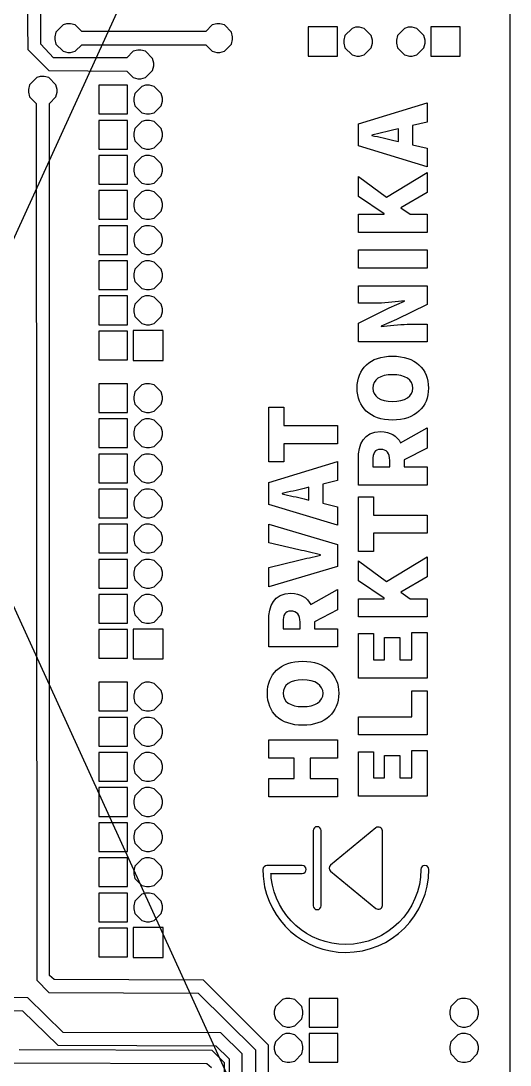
# Model space of a CAD drawing. Header units: millimetres. Extents: x 8 to 93, y 10 to 195.
# Drawn here: x 57.6 to 93, y 56.6 to 132.1 of the extents above; entities that cross this region are included whole.
import ezdxf

# ---------------------------------------------------------------- set-up
doc = ezdxf.new("R2010")
doc.units = ezdxf.units.MM
doc.layers.add('Layer 1', color=7, linetype='CONTINUOUS', true_color=0xffffff)
doc.layers.add('plocica', color=7, linetype='CONTINUOUS', lineweight=25, true_color=0x000000)
doc.layers.add('top', color=5, linetype='CONTINUOUS', lineweight=25, true_color=0x0000ff)

msp = doc.modelspace()

# ---------------------------------------------------------------- linework, layer by layer
at = {"layer": 'Layer 1', "color": 250, "lineweight": -3, "true_color": 0x545454}
for points, knots in [([(87, 124.75), (87, 124.75), (87, 126.144), (87, 126.144), (87, 126.144), (87, 126.144), (82.022, 124.628), (82.022, 124.628), (82.022, 124.628), (82.022, 124.628), (82.022, 123.035), (82.022, 123.035), (82.022, 123.035), (82.022, 123.035), (87, 121.518), (87, 121.518), (87, 121.518), (87, 121.518), (87, 122.866), (87, 122.866), (87, 122.866), (87, 122.866), (85.943, 123.111), (85.943, 123.111), (85.943, 123.111), (85.943, 123.111), (85.943, 124.505), (85.943, 124.505), (85.943, 124.505), (85.943, 124.505), (87, 124.75), (87, 124.75)], [0, 0, 0, 0, 0.111111, 0.111111, 0.111111, 0.111111, 0.222222, 0.222222, 0.222222, 0.222222, 0.333333, 0.333333, 0.333333, 0.333333, 0.444444, 0.444444, 0.444444, 0.444444, 0.555556, 0.555556, 0.555556, 0.555556, 0.666667, 0.666667, 0.666667, 0.666667, 0.777778, 0.777778, 0.777778, 0.777778, 1, 1, 1, 1]), ([(84.925, 123.349), (84.925, 123.349), (84.58, 123.433), (84.58, 123.433), (84.58, 123.433), (84.105, 123.556), (83.507, 123.678), (83.001, 123.785), (83.001, 123.785), (83.001, 123.785), (83.001, 123.816), (83.001, 123.816), (83.001, 123.816), (83.5, 123.939), (84.105, 124.061), (84.58, 124.183), (84.58, 124.183), (84.58, 124.183), (84.925, 124.268), (84.925, 124.268), (84.925, 124.268), (84.925, 124.268), (84.925, 123.349), (84.925, 123.349)], [0, 0, 0, 0, 0.142857, 0.142857, 0.142857, 0.142857, 0.285714, 0.285714, 0.285714, 0.285714, 0.428571, 0.428571, 0.428571, 0.428571, 0.571429, 0.571429, 0.571429, 0.571429, 0.714286, 0.714286, 0.714286, 0.714286, 1, 1, 1, 1]), ([(87, 116.771), (87, 116.771), (87, 118.087), (87, 118.087), (87, 118.087), (87, 118.087), (85.759, 118.087), (85.759, 118.087), (85.759, 118.087), (85.759, 118.087), (85.085, 118.562), (85.085, 118.562), (85.085, 118.562), (85.085, 118.562), (87, 119.665), (87, 119.665), (87, 119.665), (87, 119.665), (87, 121.105), (87, 121.105), (87, 121.105), (87, 121.105), (84.044, 119.328), (84.044, 119.328), (84.044, 119.328), (84.044, 119.328), (82.022, 120.814), (82.022, 120.814), (82.022, 120.814), (82.022, 120.814), (82.022, 119.374), (82.022, 119.374), (82.022, 119.374), (82.022, 119.374), (83.875, 118.118), (83.875, 118.118), (83.875, 118.118), (83.875, 118.118), (83.875, 118.087), (83.875, 118.087), (83.875, 118.087), (83.875, 118.087), (82.022, 118.087), (82.022, 118.087), (82.022, 118.087), (82.022, 118.087), (82.022, 116.771), (82.022, 116.771), (82.022, 116.771), (82.022, 116.771), (87, 116.771), (87, 116.771)], [0, 0, 0, 0, 0.071429, 0.071429, 0.071429, 0.071429, 0.142857, 0.142857, 0.142857, 0.142857, 0.214286, 0.214286, 0.214286, 0.214286, 0.285714, 0.285714, 0.285714, 0.285714, 0.357143, 0.357143, 0.357143, 0.357143, 0.428571, 0.428571, 0.428571, 0.428571, 0.5, 0.5, 0.5, 0.5, 0.571429, 0.571429, 0.571429, 0.571429, 0.642857, 0.642857, 0.642857, 0.642857, 0.714286, 0.714286, 0.714286, 0.714286, 0.785714, 0.785714, 0.785714, 0.785714, 0.857143, 0.857143, 0.857143, 0.857143, 1, 1, 1, 1]), ([(87, 114.192), (87, 114.192), (87, 115.508), (87, 115.508), (87, 115.508), (87, 115.508), (82.022, 115.508), (82.022, 115.508), (82.022, 115.508), (82.022, 115.508), (82.022, 114.192), (82.022, 114.192), (82.022, 114.192), (82.022, 114.192), (87, 114.192), (87, 114.192)], [0, 0, 0, 0, 0.2, 0.2, 0.2, 0.2, 0.4, 0.4, 0.4, 0.4, 0.6, 0.6, 0.6, 0.6, 1, 1, 1, 1]), ([(87, 108.873), (87, 108.873), (87, 110.128), (87, 110.128), (87, 110.128), (87, 110.128), (85.56, 110.128), (85.56, 110.128), (85.56, 110.128), (84.947, 110.128), (84.228, 110.022), (83.661, 109.96), (83.661, 109.96), (83.661, 109.96), (83.661, 109.991), (83.661, 109.991), (83.661, 109.991), (83.661, 109.991), (84.771, 110.466), (84.771, 110.466), (84.771, 110.466), (84.771, 110.466), (87, 111.57), (87, 111.57), (87, 111.57), (87, 111.57), (87, 112.917), (87, 112.917), (87, 112.917), (87, 112.917), (82.022, 112.917), (82.022, 112.917), (82.022, 112.917), (82.022, 112.917), (82.022, 111.661), (82.022, 111.661), (82.022, 111.661), (82.022, 111.661), (83.462, 111.661), (83.462, 111.661), (83.462, 111.661), (84.075, 111.661), (84.825, 111.769), (85.361, 111.83), (85.361, 111.83), (85.361, 111.83), (85.361, 111.799), (85.361, 111.799), (85.361, 111.799), (85.361, 111.799), (84.243, 111.324), (84.243, 111.324), (84.243, 111.324), (84.243, 111.324), (82.022, 110.221), (82.022, 110.221), (82.022, 110.221), (82.022, 110.221), (82.022, 108.873), (82.022, 108.873), (82.022, 108.873), (82.022, 108.873), (87, 108.873), (87, 108.873)], [0, 0, 0, 0, 0.058824, 0.058824, 0.058824, 0.058824, 0.117647, 0.117647, 0.117647, 0.117647, 0.176471, 0.176471, 0.176471, 0.176471, 0.235294, 0.235294, 0.235294, 0.235294, 0.294118, 0.294118, 0.294118, 0.294118, 0.352941, 0.352941, 0.352941, 0.352941, 0.411765, 0.411765, 0.411765, 0.411765, 0.470588, 0.470588, 0.470588, 0.470588, 0.529412, 0.529412, 0.529412, 0.529412, 0.588235, 0.588235, 0.588235, 0.588235, 0.647059, 0.647059, 0.647059, 0.647059, 0.705882, 0.705882, 0.705882, 0.705882, 0.764706, 0.764706, 0.764706, 0.764706, 0.823529, 0.823529, 0.823529, 0.823529, 0.882353, 0.882353, 0.882353, 0.882353, 1, 1, 1, 1]), ([(87.092, 105.518), (87.092, 106.897), (86.127, 107.831), (84.488, 107.831), (84.488, 107.831), (82.856, 107.831), (81.93, 106.897), (81.93, 105.518), (81.93, 105.518), (81.93, 104.139), (82.849, 103.205), (84.488, 103.205), (84.488, 103.205), (86.127, 103.205), (87.092, 104.139), (87.092, 105.518)], [0, 0, 0, 0, 0.2, 0.2, 0.2, 0.2, 0.4, 0.4, 0.4, 0.4, 0.6, 0.6, 0.6, 0.6, 1, 1, 1, 1]), ([(85.959, 105.518), (85.959, 104.92), (85.392, 104.552), (84.488, 104.552), (84.488, 104.552), (83.584, 104.552), (83.063, 104.92), (83.063, 105.518), (83.063, 105.518), (83.063, 106.116), (83.584, 106.484), (84.488, 106.484), (84.488, 106.484), (85.392, 106.484), (85.959, 106.116), (85.959, 105.518)], [0, 0, 0, 0, 0.2, 0.2, 0.2, 0.2, 0.4, 0.4, 0.4, 0.4, 0.6, 0.6, 0.6, 0.6, 1, 1, 1, 1]), ([(80.507, 101.494), (80.507, 101.494), (80.507, 102.811), (80.507, 102.811), (80.507, 102.811), (80.507, 102.811), (76.631, 102.811), (76.631, 102.811), (76.631, 102.811), (76.631, 102.811), (76.631, 104.128), (76.631, 104.128), (76.631, 104.128), (76.631, 104.128), (75.529, 104.128), (75.529, 104.128), (75.529, 104.128), (75.529, 104.128), (75.529, 100.177), (75.529, 100.177), (75.529, 100.177), (75.529, 100.177), (76.631, 100.177), (76.631, 100.177), (76.631, 100.177), (76.631, 100.177), (76.631, 101.494), (76.631, 101.494), (76.631, 101.494), (76.631, 101.494), (80.507, 101.494), (80.507, 101.494)], [0, 0, 0, 0, 0.111111, 0.111111, 0.111111, 0.111111, 0.222222, 0.222222, 0.222222, 0.222222, 0.333333, 0.333333, 0.333333, 0.333333, 0.444444, 0.444444, 0.444444, 0.444444, 0.555556, 0.555556, 0.555556, 0.555556, 0.666667, 0.666667, 0.666667, 0.666667, 0.777778, 0.777778, 0.777778, 0.777778, 1, 1, 1, 1]), ([(87, 102.645), (87, 102.645), (85.07, 101.566), (85.07, 101.566), (85.07, 101.566), (84.81, 102.048), (84.343, 102.369), (83.63, 102.369), (83.63, 102.369), (82.389, 102.369), (82.022, 101.451), (82.022, 100.378), (82.022, 100.378), (82.022, 100.378), (82.022, 98.494), (82.022, 98.494), (82.022, 98.494), (82.022, 98.494), (87, 98.494), (87, 98.494), (87, 98.494), (87, 98.494), (87, 99.811), (87, 99.811), (87, 99.811), (87, 99.811), (85.33, 99.811), (85.33, 99.811), (85.33, 99.811), (85.33, 99.811), (85.33, 100.317), (85.33, 100.317), (85.33, 100.317), (85.33, 100.317), (87, 101.175), (87, 101.175), (87, 101.175), (87, 101.175), (87, 102.645), (87, 102.645)], [0, 0, 0, 0, 0.090909, 0.090909, 0.090909, 0.090909, 0.181818, 0.181818, 0.181818, 0.181818, 0.272727, 0.272727, 0.272727, 0.272727, 0.363636, 0.363636, 0.363636, 0.363636, 0.454545, 0.454545, 0.454545, 0.454545, 0.545455, 0.545455, 0.545455, 0.545455, 0.636364, 0.636364, 0.636364, 0.636364, 0.727273, 0.727273, 0.727273, 0.727273, 0.818182, 0.818182, 0.818182, 0.818182, 1, 1, 1, 1]), ([(83.063, 99.811), (83.063, 99.811), (83.063, 100.286), (83.063, 100.286), (83.063, 100.286), (83.063, 100.807), (83.201, 101.083), (83.63, 101.083), (83.63, 101.083), (84.059, 101.083), (84.289, 100.807), (84.289, 100.286), (84.289, 100.286), (84.289, 100.286), (84.289, 99.811), (84.289, 99.811), (84.289, 99.811), (84.289, 99.811), (83.063, 99.811), (83.063, 99.811)], [0, 0, 0, 0, 0.166667, 0.166667, 0.166667, 0.166667, 0.333333, 0.333333, 0.333333, 0.333333, 0.5, 0.5, 0.5, 0.5, 0.666667, 0.666667, 0.666667, 0.666667, 1, 1, 1, 1]), ([(80.507, 98.822), (80.507, 98.822), (80.507, 100.216), (80.507, 100.216), (80.507, 100.216), (80.507, 100.216), (75.529, 98.699), (75.529, 98.699), (75.529, 98.699), (75.529, 98.699), (75.529, 97.106), (75.529, 97.106), (75.529, 97.106), (75.529, 97.106), (80.507, 95.59), (80.507, 95.59), (80.507, 95.59), (80.507, 95.59), (80.507, 96.938), (80.507, 96.938), (80.507, 96.938), (80.507, 96.938), (79.45, 97.183), (79.45, 97.183), (79.45, 97.183), (79.45, 97.183), (79.45, 98.577), (79.45, 98.577), (79.45, 98.577), (79.45, 98.577), (80.507, 98.822), (80.507, 98.822)], [0, 0, 0, 0, 0.111111, 0.111111, 0.111111, 0.111111, 0.222222, 0.222222, 0.222222, 0.222222, 0.333333, 0.333333, 0.333333, 0.333333, 0.444444, 0.444444, 0.444444, 0.444444, 0.555556, 0.555556, 0.555556, 0.555556, 0.666667, 0.666667, 0.666667, 0.666667, 0.777778, 0.777778, 0.777778, 0.777778, 1, 1, 1, 1]), ([(78.432, 97.421), (78.432, 97.421), (78.087, 97.505), (78.087, 97.505), (78.087, 97.505), (77.612, 97.627), (77.014, 97.75), (76.508, 97.857), (76.508, 97.857), (76.508, 97.857), (76.508, 97.887), (76.508, 97.887), (76.508, 97.887), (77.006, 98.01), (77.612, 98.133), (78.087, 98.255), (78.087, 98.255), (78.087, 98.255), (78.432, 98.339), (78.432, 98.339), (78.432, 98.339), (78.432, 98.339), (78.432, 97.421), (78.432, 97.421)], [0, 0, 0, 0, 0.142857, 0.142857, 0.142857, 0.142857, 0.285714, 0.285714, 0.285714, 0.285714, 0.428571, 0.428571, 0.428571, 0.428571, 0.571429, 0.571429, 0.571429, 0.571429, 0.714286, 0.714286, 0.714286, 0.714286, 1, 1, 1, 1]), ([(87, 95.013), (87, 95.013), (87, 96.329), (87, 96.329), (87, 96.329), (87, 96.329), (83.124, 96.329), (83.124, 96.329), (83.124, 96.329), (83.124, 96.329), (83.124, 97.647), (83.124, 97.647), (83.124, 97.647), (83.124, 97.647), (82.022, 97.647), (82.022, 97.647), (82.022, 97.647), (82.022, 97.647), (82.022, 93.695), (82.022, 93.695), (82.022, 93.695), (82.022, 93.695), (83.124, 93.695), (83.124, 93.695), (83.124, 93.695), (83.124, 93.695), (83.124, 95.013), (83.124, 95.013), (83.124, 95.013), (83.124, 95.013), (87, 95.013), (87, 95.013)], [0, 0, 0, 0, 0.111111, 0.111111, 0.111111, 0.111111, 0.222222, 0.222222, 0.222222, 0.222222, 0.333333, 0.333333, 0.333333, 0.333333, 0.444444, 0.444444, 0.444444, 0.444444, 0.555556, 0.555556, 0.555556, 0.555556, 0.666667, 0.666667, 0.666667, 0.666667, 0.777778, 0.777778, 0.777778, 0.777778, 1, 1, 1, 1]), ([(80.507, 92.618), (80.507, 92.618), (80.507, 94.211), (80.507, 94.211), (80.507, 94.211), (80.507, 94.211), (75.529, 95.682), (75.529, 95.682), (75.529, 95.682), (75.529, 95.682), (75.529, 94.334), (75.529, 94.334), (75.529, 94.334), (75.529, 94.334), (77.704, 93.829), (77.704, 93.829), (77.704, 93.829), (78.233, 93.698), (78.746, 93.599), (79.282, 93.461), (79.282, 93.461), (79.282, 93.461), (79.282, 93.43), (79.282, 93.43), (79.282, 93.43), (78.746, 93.292), (78.233, 93.201), (77.704, 93.063), (77.704, 93.063), (77.704, 93.063), (75.529, 92.542), (75.529, 92.542), (75.529, 92.542), (75.529, 92.542), (75.529, 91.148), (75.529, 91.148), (75.529, 91.148), (75.529, 91.148), (80.507, 92.618), (80.507, 92.618)], [0, 0, 0, 0, 0.090909, 0.090909, 0.090909, 0.090909, 0.181818, 0.181818, 0.181818, 0.181818, 0.272727, 0.272727, 0.272727, 0.272727, 0.363636, 0.363636, 0.363636, 0.363636, 0.454545, 0.454545, 0.454545, 0.454545, 0.545455, 0.545455, 0.545455, 0.545455, 0.636364, 0.636364, 0.636364, 0.636364, 0.727273, 0.727273, 0.727273, 0.727273, 0.818182, 0.818182, 0.818182, 0.818182, 1, 1, 1, 1]), ([(87, 88.968), (87, 88.968), (87, 90.285), (87, 90.285), (87, 90.285), (87, 90.285), (85.759, 90.285), (85.759, 90.285), (85.759, 90.285), (85.759, 90.285), (85.085, 90.76), (85.085, 90.76), (85.085, 90.76), (85.085, 90.76), (87, 91.863), (87, 91.863), (87, 91.863), (87, 91.863), (87, 93.303), (87, 93.303), (87, 93.303), (87, 93.303), (84.044, 91.526), (84.044, 91.526), (84.044, 91.526), (84.044, 91.526), (82.022, 93.012), (82.022, 93.012), (82.022, 93.012), (82.022, 93.012), (82.022, 91.572), (82.022, 91.572), (82.022, 91.572), (82.022, 91.572), (83.875, 90.316), (83.875, 90.316), (83.875, 90.316), (83.875, 90.316), (83.875, 90.285), (83.875, 90.285), (83.875, 90.285), (83.875, 90.285), (82.022, 90.285), (82.022, 90.285), (82.022, 90.285), (82.022, 90.285), (82.022, 88.968), (82.022, 88.968), (82.022, 88.968), (82.022, 88.968), (87, 88.968), (87, 88.968)], [0, 0, 0, 0, 0.071429, 0.071429, 0.071429, 0.071429, 0.142857, 0.142857, 0.142857, 0.142857, 0.214286, 0.214286, 0.214286, 0.214286, 0.285714, 0.285714, 0.285714, 0.285714, 0.357143, 0.357143, 0.357143, 0.357143, 0.428571, 0.428571, 0.428571, 0.428571, 0.5, 0.5, 0.5, 0.5, 0.571429, 0.571429, 0.571429, 0.571429, 0.642857, 0.642857, 0.642857, 0.642857, 0.714286, 0.714286, 0.714286, 0.714286, 0.785714, 0.785714, 0.785714, 0.785714, 0.857143, 0.857143, 0.857143, 0.857143, 1, 1, 1, 1]), ([(80.507, 90.948), (80.507, 90.948), (78.577, 89.869), (78.577, 89.869), (78.577, 89.869), (78.316, 90.351), (77.85, 90.672), (77.137, 90.672), (77.137, 90.672), (75.896, 90.672), (75.529, 89.754), (75.529, 88.681), (75.529, 88.681), (75.529, 88.681), (75.529, 86.797), (75.529, 86.797), (75.529, 86.797), (75.529, 86.797), (80.507, 86.797), (80.507, 86.797), (80.507, 86.797), (80.507, 86.797), (80.507, 88.114), (80.507, 88.114), (80.507, 88.114), (80.507, 88.114), (78.837, 88.114), (78.837, 88.114), (78.837, 88.114), (78.837, 88.114), (78.837, 88.62), (78.837, 88.62), (78.837, 88.62), (78.837, 88.62), (80.507, 89.478), (80.507, 89.478), (80.507, 89.478), (80.507, 89.478), (80.507, 90.948), (80.507, 90.948)], [0, 0, 0, 0, 0.090909, 0.090909, 0.090909, 0.090909, 0.181818, 0.181818, 0.181818, 0.181818, 0.272727, 0.272727, 0.272727, 0.272727, 0.363636, 0.363636, 0.363636, 0.363636, 0.454545, 0.454545, 0.454545, 0.454545, 0.545455, 0.545455, 0.545455, 0.545455, 0.636364, 0.636364, 0.636364, 0.636364, 0.727273, 0.727273, 0.727273, 0.727273, 0.818182, 0.818182, 0.818182, 0.818182, 1, 1, 1, 1]), ([(76.569, 88.114), (76.569, 88.114), (76.569, 88.589), (76.569, 88.589), (76.569, 88.589), (76.569, 89.11), (76.707, 89.386), (77.137, 89.386), (77.137, 89.386), (77.566, 89.386), (77.796, 89.11), (77.796, 88.589), (77.796, 88.589), (77.796, 88.589), (77.796, 88.114), (77.796, 88.114), (77.796, 88.114), (77.796, 88.114), (76.569, 88.114), (76.569, 88.114)], [0, 0, 0, 0, 0.166667, 0.166667, 0.166667, 0.166667, 0.333333, 0.333333, 0.333333, 0.333333, 0.5, 0.5, 0.5, 0.5, 0.666667, 0.666667, 0.666667, 0.666667, 1, 1, 1, 1]), ([(87, 84.539), (87, 84.539), (87, 87.832), (87, 87.832), (87, 87.832), (87, 87.832), (85.898, 87.832), (85.898, 87.832), (85.898, 87.832), (85.898, 87.832), (85.898, 85.855), (85.898, 85.855), (85.898, 85.855), (85.898, 85.855), (85.008, 85.855), (85.008, 85.855), (85.008, 85.855), (85.008, 85.855), (85.008, 87.479), (85.008, 87.479), (85.008, 87.479), (85.008, 87.479), (83.906, 87.479), (83.906, 87.479), (83.906, 87.479), (83.906, 87.479), (83.906, 85.855), (83.906, 85.855), (83.906, 85.855), (83.906, 85.855), (83.124, 85.855), (83.124, 85.855), (83.124, 85.855), (83.124, 85.855), (83.124, 87.755), (83.124, 87.755), (83.124, 87.755), (83.124, 87.755), (82.022, 87.755), (82.022, 87.755), (82.022, 87.755), (82.022, 87.755), (82.022, 84.539), (82.022, 84.539), (82.022, 84.539), (82.022, 84.539), (87, 84.539), (87, 84.539)], [0, 0, 0, 0, 0.076923, 0.076923, 0.076923, 0.076923, 0.153846, 0.153846, 0.153846, 0.153846, 0.230769, 0.230769, 0.230769, 0.230769, 0.307692, 0.307692, 0.307692, 0.307692, 0.384615, 0.384615, 0.384615, 0.384615, 0.461538, 0.461538, 0.461538, 0.461538, 0.538462, 0.538462, 0.538462, 0.538462, 0.615385, 0.615385, 0.615385, 0.615385, 0.692308, 0.692308, 0.692308, 0.692308, 0.769231, 0.769231, 0.769231, 0.769231, 0.846154, 0.846154, 0.846154, 0.846154, 1, 1, 1, 1]), ([(80.599, 83.442), (80.599, 84.821), (79.634, 85.755), (77.995, 85.755), (77.995, 85.755), (76.363, 85.755), (75.437, 84.821), (75.437, 83.442), (75.437, 83.442), (75.437, 82.063), (76.355, 81.129), (77.995, 81.129), (77.995, 81.129), (79.634, 81.129), (80.599, 82.063), (80.599, 83.442)], [0, 0, 0, 0, 0.2, 0.2, 0.2, 0.2, 0.4, 0.4, 0.4, 0.4, 0.6, 0.6, 0.6, 0.6, 1, 1, 1, 1]), ([(79.466, 83.442), (79.466, 82.844), (78.899, 82.476), (77.995, 82.476), (77.995, 82.476), (77.09, 82.476), (76.569, 82.844), (76.569, 83.442), (76.569, 83.442), (76.569, 84.039), (77.09, 84.407), (77.995, 84.407), (77.995, 84.407), (78.899, 84.407), (79.466, 84.039), (79.466, 83.442)], [0, 0, 0, 0, 0.2, 0.2, 0.2, 0.2, 0.4, 0.4, 0.4, 0.4, 0.6, 0.6, 0.6, 0.6, 1, 1, 1, 1]), ([(87, 80.43), (87, 80.43), (87, 83.631), (87, 83.631), (87, 83.631), (87, 83.631), (85.898, 83.631), (85.898, 83.631), (85.898, 83.631), (85.898, 83.631), (85.898, 81.746), (85.898, 81.746), (85.898, 81.746), (85.898, 81.746), (82.022, 81.746), (82.022, 81.746), (82.022, 81.746), (82.022, 81.746), (82.022, 80.43), (82.022, 80.43), (82.022, 80.43), (82.022, 80.43), (87, 80.43), (87, 80.43)], [0, 0, 0, 0, 0.142857, 0.142857, 0.142857, 0.142857, 0.285714, 0.285714, 0.285714, 0.285714, 0.428571, 0.428571, 0.428571, 0.428571, 0.571429, 0.571429, 0.571429, 0.571429, 0.714286, 0.714286, 0.714286, 0.714286, 1, 1, 1, 1]), ([(80.507, 75.952), (80.507, 75.952), (80.507, 77.269), (80.507, 77.269), (80.507, 77.269), (80.507, 77.269), (78.53, 77.269), (78.53, 77.269), (78.53, 77.269), (78.53, 77.269), (78.53, 78.756), (78.53, 78.756), (78.53, 78.756), (78.53, 78.756), (80.507, 78.756), (80.507, 78.756), (80.507, 78.756), (80.507, 78.756), (80.507, 80.073), (80.507, 80.073), (80.507, 80.073), (80.507, 80.073), (75.529, 80.073), (75.529, 80.073), (75.529, 80.073), (75.529, 80.073), (75.529, 78.756), (75.529, 78.756), (75.529, 78.756), (75.529, 78.756), (77.382, 78.756), (77.382, 78.756), (77.382, 78.756), (77.382, 78.756), (77.382, 77.269), (77.382, 77.269), (77.382, 77.269), (77.382, 77.269), (75.529, 77.269), (75.529, 77.269), (75.529, 77.269), (75.529, 77.269), (75.529, 75.952), (75.529, 75.952), (75.529, 75.952), (75.529, 75.952), (80.507, 75.952), (80.507, 75.952)], [0, 0, 0, 0, 0.076923, 0.076923, 0.076923, 0.076923, 0.153846, 0.153846, 0.153846, 0.153846, 0.230769, 0.230769, 0.230769, 0.230769, 0.307692, 0.307692, 0.307692, 0.307692, 0.384615, 0.384615, 0.384615, 0.384615, 0.461538, 0.461538, 0.461538, 0.461538, 0.538462, 0.538462, 0.538462, 0.538462, 0.615385, 0.615385, 0.615385, 0.615385, 0.692308, 0.692308, 0.692308, 0.692308, 0.769231, 0.769231, 0.769231, 0.769231, 0.846154, 0.846154, 0.846154, 0.846154, 1, 1, 1, 1]), ([(87, 76), (87, 76), (87, 79.293), (87, 79.293), (87, 79.293), (87, 79.293), (85.898, 79.293), (85.898, 79.293), (85.898, 79.293), (85.898, 79.293), (85.898, 77.317), (85.898, 77.317), (85.898, 77.317), (85.898, 77.317), (85.008, 77.317), (85.008, 77.317), (85.008, 77.317), (85.008, 77.317), (85.008, 78.94), (85.008, 78.94), (85.008, 78.94), (85.008, 78.94), (83.906, 78.94), (83.906, 78.94), (83.906, 78.94), (83.906, 78.94), (83.906, 77.317), (83.906, 77.317), (83.906, 77.317), (83.906, 77.317), (83.124, 77.317), (83.124, 77.317), (83.124, 77.317), (83.124, 77.317), (83.124, 79.216), (83.124, 79.216), (83.124, 79.216), (83.124, 79.216), (82.022, 79.216), (82.022, 79.216), (82.022, 79.216), (82.022, 79.216), (82.022, 76), (82.022, 76), (82.022, 76), (82.022, 76), (87, 76), (87, 76)], [0, 0, 0, 0, 0.076923, 0.076923, 0.076923, 0.076923, 0.153846, 0.153846, 0.153846, 0.153846, 0.230769, 0.230769, 0.230769, 0.230769, 0.307692, 0.307692, 0.307692, 0.307692, 0.384615, 0.384615, 0.384615, 0.384615, 0.461538, 0.461538, 0.461538, 0.461538, 0.538462, 0.538462, 0.538462, 0.538462, 0.615385, 0.615385, 0.615385, 0.615385, 0.692308, 0.692308, 0.692308, 0.692308, 0.769231, 0.769231, 0.769231, 0.769231, 0.846154, 0.846154, 0.846154, 0.846154, 1, 1, 1, 1]), ([(79.326, 73.509), (79.326, 73.509), (79.326, 68.08), (79.326, 68.08), (79.326, 68.08), (79.326, 67.922), (79.198, 67.794), (79.04, 67.794), (79.04, 67.794), (78.882, 67.794), (78.753, 67.922), (78.753, 68.08), (78.753, 68.08), (78.753, 68.08), (78.753, 73.509), (78.753, 73.509), (78.753, 73.509), (78.753, 73.668), (78.882, 73.796), (79.04, 73.796), (79.04, 73.796), (79.198, 73.796), (79.326, 73.668), (79.326, 73.509)], [0, 0, 0, 0, 0.142857, 0.142857, 0.142857, 0.142857, 0.285714, 0.285714, 0.285714, 0.285714, 0.428571, 0.428571, 0.428571, 0.428571, 0.571429, 0.571429, 0.571429, 0.571429, 0.714286, 0.714286, 0.714286, 0.714286, 1, 1, 1, 1]), ([(83.756, 73.484), (83.756, 73.484), (83.756, 68.106), (83.756, 68.106), (83.756, 68.106), (83.756, 67.995), (83.692, 67.894), (83.592, 67.847), (83.592, 67.847), (83.492, 67.799), (83.373, 67.814), (83.288, 67.884), (83.288, 67.884), (83.288, 67.884), (80.011, 70.574), (80.011, 70.574), (80.011, 70.574), (79.878, 70.682), (79.878, 70.908), (80.011, 71.016), (80.011, 71.016), (80.011, 71.016), (83.288, 73.706), (83.288, 73.706), (83.288, 73.706), (83.373, 73.776), (83.492, 73.791), (83.592, 73.743), (83.592, 73.743), (83.692, 73.696), (83.756, 73.595), (83.756, 73.484)], [0, 0, 0, 0, 0.111111, 0.111111, 0.111111, 0.111111, 0.222222, 0.222222, 0.222222, 0.222222, 0.333333, 0.333333, 0.333333, 0.333333, 0.444444, 0.444444, 0.444444, 0.444444, 0.555556, 0.555556, 0.555556, 0.555556, 0.666667, 0.666667, 0.666667, 0.666667, 0.777778, 0.777778, 0.777778, 0.777778, 1, 1, 1, 1]), ([(87.115, 70.707), (87.115, 67.397), (84.422, 64.704), (81.112, 64.704), (81.112, 64.704), (78.061, 64.704), (75.497, 66.986), (75.148, 70.013), (75.148, 70.013), (75.12, 70.264), (75.115, 70.551), (75.115, 70.7), (75.115, 70.7), (75.115, 70.858), (75.243, 70.986), (75.401, 70.987), (75.401, 70.987), (75.401, 70.987), (77.954, 70.994), (77.954, 70.994), (77.954, 70.994), (78.113, 70.994), (78.241, 70.866), (78.242, 70.708), (78.242, 70.708), (78.242, 70.708), (78.242, 70.707), (78.242, 70.707), (78.242, 70.707), (78.242, 70.549), (78.114, 70.421), (77.956, 70.421), (77.956, 70.421), (77.956, 70.421), (75.694, 70.415), (75.694, 70.415), (75.694, 70.415), (75.698, 70.306), (75.705, 70.188), (75.718, 70.079), (75.718, 70.079), (76.033, 67.341), (78.352, 65.277), (81.112, 65.277), (81.112, 65.277), (84.106, 65.277), (86.542, 67.713), (86.542, 70.707), (86.542, 70.707), (86.542, 70.865), (86.671, 70.994), (86.829, 70.994), (86.829, 70.994), (86.987, 70.994), (87.115, 70.865), (87.115, 70.707)], [0, 0, 0, 0, 0.066667, 0.066667, 0.066667, 0.066667, 0.133333, 0.133333, 0.133333, 0.133333, 0.2, 0.2, 0.2, 0.2, 0.266667, 0.266667, 0.266667, 0.266667, 0.333333, 0.333333, 0.333333, 0.333333, 0.4, 0.4, 0.4, 0.4, 0.466667, 0.466667, 0.466667, 0.466667, 0.533333, 0.533333, 0.533333, 0.533333, 0.6, 0.6, 0.6, 0.6, 0.666667, 0.666667, 0.666667, 0.666667, 0.733333, 0.733333, 0.733333, 0.733333, 0.8, 0.8, 0.8, 0.8, 0.866667, 0.866667, 0.866667, 0.866667, 1, 1, 1, 1])]:
    msp.add_open_spline(points, degree=3, knots=knots, dxfattribs=at)
at = {"layer": 'plocica'}
for p, q in [((9, 11), (93, 195)), ((9, 195), (93, 11)), ((93, 11), (93, 195))]:
    msp.add_line(p, q, dxfattribs=at)
at = {"layer": 'top'}
for points in [[(58.064, 133.724), (58.107, 129.999), (59.631, 128.475), (65.261, 128.433), (65.727, 127.967), (66.065, 127.882), (66.277, 127.882), (66.616, 127.967), (67.124, 128.475), (67.208, 128.814), (67.208, 129.025), (67.124, 129.364), (66.616, 129.872), (66.277, 129.957), (66.065, 129.957), (65.727, 129.872), (65.261, 129.406), (59.969, 129.406), (59.038, 130.38), (59.038, 133.724)], [(60.901, 131.862), (60.901, 131.862), (60.647, 131.777), (60.139, 131.269), (60.054, 130.93), (60.054, 130.719), (60.139, 130.38), (60.647, 129.872), (60.985, 129.787), (61.197, 129.787), (61.536, 129.872), (62.001, 130.338), (70.976, 130.338), (71.442, 129.872), (71.78, 129.787), (71.992, 129.787), (72.331, 129.872), (72.839, 130.38), (72.923, 130.719), (72.923, 130.93), (72.839, 131.269), (72.331, 131.777), (71.992, 131.862), (71.78, 131.862), (71.442, 131.777), (70.976, 131.311), (62.001, 131.311), (61.536, 131.777), (61.197, 131.862), (60.901, 131.862)], [(78.384, 131.65), (78.384, 131.65), (78.384, 129.533), (80.501, 129.533), (80.501, 131.65), (78.384, 131.65)], [(81.813, 131.608), (81.813, 131.608), (81.559, 131.523), (81.051, 131.015), (80.967, 130.676), (80.967, 130.465), (81.051, 130.126), (81.559, 129.618), (81.898, 129.533), (82.11, 129.533), (82.448, 129.618), (82.956, 130.126), (83.041, 130.465), (83.041, 130.676), (82.956, 131.015), (82.448, 131.523), (82.11, 131.608), (81.813, 131.608)], [(85.623, 131.608), (85.623, 131.608), (85.369, 131.523), (84.861, 131.015), (84.777, 130.676), (84.777, 130.465), (84.861, 130.126), (85.369, 129.618), (85.708, 129.533), (85.92, 129.533), (86.258, 129.618), (86.766, 130.126), (86.851, 130.465), (86.851, 130.676), (86.766, 131.015), (86.258, 131.523), (85.92, 131.608), (85.623, 131.608)], [(87.274, 131.65), (87.274, 131.65), (87.274, 129.533), (89.391, 129.533), (89.391, 131.65), (87.274, 131.65)], [(58.996, 128.052), (58.996, 128.052), (58.742, 127.967), (58.234, 127.459), (58.149, 127.12), (58.149, 126.909), (58.234, 126.57), (58.699, 126.104), (58.742, 62.689), (59.631, 61.8), (70.426, 61.758), (74.574, 57.651), (74.574, 52.36)], [(75.548, 52.36), (75.506, 57.99), (70.807, 62.689), (60.012, 62.731), (59.673, 63.028), (59.673, 126.104), (60.139, 126.57), (60.223, 126.909), (60.223, 127.12), (60.139, 127.459), (59.631, 127.967), (59.292, 128.052), (58.996, 128.052)], [(63.229, 127.417), (63.229, 127.417), (63.229, 125.342), (65.303, 125.342), (65.303, 127.417), (63.229, 127.417)], [(66.616, 127.417), (66.616, 127.417), (66.362, 127.332), (65.854, 126.824), (65.769, 126.485), (65.769, 126.274), (65.854, 125.935), (66.362, 125.427), (66.7, 125.342), (66.912, 125.342), (67.251, 125.427), (67.759, 125.935), (67.843, 126.274), (67.843, 126.485), (67.759, 126.824), (67.251, 127.332), (66.912, 127.417), (66.616, 127.417)], [(63.229, 124.877), (63.229, 124.877), (63.229, 122.802), (65.303, 122.802), (65.303, 124.877), (63.229, 124.877)], [(66.616, 124.877), (66.616, 124.877), (66.362, 124.792), (65.854, 124.284), (65.769, 123.945), (65.769, 123.734), (65.854, 123.395), (66.362, 122.887), (66.7, 122.802), (66.912, 122.802), (67.251, 122.887), (67.759, 123.395), (67.843, 123.734), (67.843, 123.945), (67.759, 124.284), (67.251, 124.792), (66.912, 124.877), (66.616, 124.877)], [(63.229, 122.337), (63.229, 122.337), (63.229, 120.262), (65.303, 120.262), (65.303, 122.337), (63.229, 122.337)], [(66.616, 122.337), (66.616, 122.337), (66.362, 122.252), (65.854, 121.744), (65.769, 121.405), (65.769, 121.194), (65.854, 120.855), (66.362, 120.347), (66.7, 120.262), (66.912, 120.262), (67.251, 120.347), (67.759, 120.855), (67.843, 121.194), (67.843, 121.405), (67.759, 121.744), (67.251, 122.252), (66.912, 122.337), (66.616, 122.337)], [(63.229, 119.797), (63.229, 119.797), (63.229, 117.722), (65.303, 117.722), (65.303, 119.797), (63.229, 119.797)], [(66.616, 119.797), (66.616, 119.797), (66.362, 119.712), (65.854, 119.204), (65.769, 118.865), (65.769, 118.654), (65.854, 118.315), (66.362, 117.807), (66.7, 117.722), (66.912, 117.722), (67.251, 117.807), (67.759, 118.315), (67.843, 118.654), (67.843, 118.865), (67.759, 119.204), (67.251, 119.712), (66.912, 119.797), (66.616, 119.797)], [(63.229, 117.257), (63.229, 117.257), (63.229, 115.182), (65.303, 115.182), (65.303, 117.257), (63.229, 117.257)], [(66.616, 117.257), (66.616, 117.257), (66.362, 117.172), (65.854, 116.664), (65.769, 116.325), (65.769, 116.114), (65.854, 115.775), (66.362, 115.267), (66.7, 115.182), (66.912, 115.182), (67.251, 115.267), (67.759, 115.775), (67.843, 116.114), (67.843, 116.325), (67.759, 116.664), (67.251, 117.172), (66.912, 117.257), (66.616, 117.257)], [(63.229, 114.717), (63.229, 114.717), (63.229, 112.642), (65.303, 112.642), (65.303, 114.717), (63.229, 114.717)], [(66.616, 114.717), (66.616, 114.717), (66.362, 114.632), (65.854, 114.124), (65.769, 113.785), (65.769, 113.574), (65.854, 113.235), (66.362, 112.727), (66.7, 112.642), (66.912, 112.642), (67.251, 112.727), (67.759, 113.235), (67.843, 113.574), (67.843, 113.785), (67.759, 114.124), (67.251, 114.632), (66.912, 114.717), (66.616, 114.717)], [(63.229, 112.177), (63.229, 112.177), (63.229, 110.102), (65.303, 110.102), (65.303, 112.177), (63.229, 112.177)], [(66.616, 112.177), (66.616, 112.177), (66.362, 112.092), (65.854, 111.584), (65.769, 111.245), (65.769, 111.034), (65.854, 110.695), (66.362, 110.187), (66.7, 110.102), (66.912, 110.102), (67.251, 110.187), (67.759, 110.695), (67.843, 111.034), (67.843, 111.245), (67.759, 111.584), (67.251, 112.092), (66.912, 112.177), (66.616, 112.177)], [(63.229, 109.637), (63.229, 109.637), (63.229, 107.562), (65.303, 107.562), (65.303, 109.637), (63.229, 109.637)], [(65.727, 109.679), (65.727, 109.679), (65.727, 107.52), (67.886, 107.52), (67.886, 109.679), (65.727, 109.679)], [(63.229, 105.827), (63.229, 105.827), (63.229, 103.752), (65.303, 103.752), (65.303, 105.827), (63.229, 105.827)], [(66.616, 105.827), (66.616, 105.827), (66.362, 105.742), (65.854, 105.234), (65.769, 104.895), (65.769, 104.684), (65.854, 104.345), (66.362, 103.837), (66.7, 103.752), (66.912, 103.752), (67.251, 103.837), (67.759, 104.345), (67.843, 104.684), (67.843, 104.895), (67.759, 105.234), (67.251, 105.742), (66.912, 105.827), (66.616, 105.827)], [(63.229, 103.287), (63.229, 103.287), (63.229, 101.212), (65.303, 101.212), (65.303, 103.287), (63.229, 103.287)], [(66.616, 103.287), (66.616, 103.287), (66.362, 103.202), (65.854, 102.694), (65.769, 102.355), (65.769, 102.144), (65.854, 101.805), (66.362, 101.297), (66.7, 101.212), (66.912, 101.212), (67.251, 101.297), (67.759, 101.805), (67.843, 102.144), (67.843, 102.355), (67.759, 102.694), (67.251, 103.202), (66.912, 103.287), (66.616, 103.287)], [(63.229, 100.747), (63.229, 100.747), (63.229, 98.672), (65.303, 98.672), (65.303, 100.747), (63.229, 100.747)], [(66.616, 100.747), (66.616, 100.747), (66.362, 100.662), (65.854, 100.154), (65.769, 99.815), (65.769, 99.604), (65.854, 99.265), (66.362, 98.757), (66.7, 98.672), (66.912, 98.672), (67.251, 98.757), (67.759, 99.265), (67.843, 99.604), (67.843, 99.815), (67.759, 100.154), (67.251, 100.662), (66.912, 100.747), (66.616, 100.747)], [(63.229, 98.207), (63.229, 98.207), (63.229, 96.132), (65.303, 96.132), (65.303, 98.207), (63.229, 98.207)], [(66.616, 98.207), (66.616, 98.207), (66.362, 98.122), (65.854, 97.614), (65.769, 97.275), (65.769, 97.064), (65.854, 96.725), (66.362, 96.217), (66.7, 96.132), (66.912, 96.132), (67.251, 96.217), (67.759, 96.725), (67.843, 97.064), (67.843, 97.275), (67.759, 97.614), (67.251, 98.122), (66.912, 98.207), (66.616, 98.207)], [(63.229, 95.667), (63.229, 95.667), (63.229, 93.592), (65.303, 93.592), (65.303, 95.667), (63.229, 95.667)], [(66.616, 95.667), (66.616, 95.667), (66.362, 95.582), (65.854, 95.074), (65.769, 94.735), (65.769, 94.524), (65.854, 94.185), (66.362, 93.677), (66.7, 93.592), (66.912, 93.592), (67.251, 93.677), (67.759, 94.185), (67.843, 94.524), (67.843, 94.735), (67.759, 95.074), (67.251, 95.582), (66.912, 95.667), (66.616, 95.667)], [(63.229, 93.127), (63.229, 93.127), (63.229, 91.052), (65.303, 91.052), (65.303, 93.127), (63.229, 93.127)], [(66.616, 93.127), (66.616, 93.127), (66.362, 93.042), (65.854, 92.534), (65.769, 92.195), (65.769, 91.984), (65.854, 91.645), (66.362, 91.137), (66.7, 91.052), (66.912, 91.052), (67.251, 91.137), (67.759, 91.645), (67.843, 91.984), (67.843, 92.195), (67.759, 92.534), (67.251, 93.042), (66.912, 93.127), (66.616, 93.127)], [(63.229, 90.587), (63.229, 90.587), (63.229, 88.512), (65.303, 88.512), (65.303, 90.587), (63.229, 90.587)], [(66.616, 90.587), (66.616, 90.587), (66.362, 90.502), (65.854, 89.994), (65.769, 89.655), (65.769, 89.444), (65.854, 89.105), (66.362, 88.597), (66.7, 88.512), (66.912, 88.512), (67.251, 88.597), (67.759, 89.105), (67.843, 89.444), (67.843, 89.655), (67.759, 89.994), (67.251, 90.502), (66.912, 90.587), (66.616, 90.587)], [(63.229, 88.047), (63.229, 88.047), (63.229, 85.972), (65.303, 85.972), (65.303, 88.047), (63.229, 88.047)], [(65.727, 88.089), (65.727, 88.089), (65.727, 85.93), (67.886, 85.93), (67.886, 88.089), (65.727, 88.089)], [(63.229, 84.237), (63.229, 84.237), (63.229, 82.162), (65.303, 82.162), (65.303, 84.237), (63.229, 84.237)], [(66.616, 84.237), (66.616, 84.237), (66.362, 84.152), (65.854, 83.644), (65.769, 83.305), (65.769, 83.094), (65.854, 82.755), (66.362, 82.247), (66.7, 82.162), (66.912, 82.162), (67.251, 82.247), (67.759, 82.755), (67.843, 83.094), (67.843, 83.305), (67.759, 83.644), (67.251, 84.152), (66.912, 84.237), (66.616, 84.237)], [(63.229, 81.697), (63.229, 81.697), (63.229, 79.622), (65.303, 79.622), (65.303, 81.697), (63.229, 81.697)], [(66.616, 81.697), (66.616, 81.697), (66.362, 81.612), (65.854, 81.104), (65.769, 80.765), (65.769, 80.554), (65.854, 80.215), (66.362, 79.707), (66.7, 79.622), (66.912, 79.622), (67.251, 79.707), (67.759, 80.215), (67.843, 80.554), (67.843, 80.765), (67.759, 81.104), (67.251, 81.612), (66.912, 81.697), (66.616, 81.697)], [(63.229, 79.157), (63.229, 79.157), (63.229, 77.082), (65.303, 77.082), (65.303, 79.157), (63.229, 79.157)], [(66.616, 79.157), (66.616, 79.157), (66.362, 79.072), (65.854, 78.564), (65.769, 78.225), (65.769, 78.014), (65.854, 77.675), (66.362, 77.167), (66.7, 77.082), (66.912, 77.082), (67.251, 77.167), (67.759, 77.675), (67.843, 78.014), (67.843, 78.225), (67.759, 78.564), (67.251, 79.072), (66.912, 79.157), (66.616, 79.157)], [(63.229, 76.617), (63.229, 76.617), (63.229, 74.542), (65.303, 74.542), (65.303, 76.617), (63.229, 76.617)], [(66.616, 76.617), (66.616, 76.617), (66.362, 76.532), (65.854, 76.024), (65.769, 75.685), (65.769, 75.474), (65.854, 75.135), (66.362, 74.627), (66.7, 74.542), (66.912, 74.542), (67.251, 74.627), (67.759, 75.135), (67.843, 75.474), (67.843, 75.685), (67.759, 76.024), (67.251, 76.532), (66.912, 76.617), (66.616, 76.617)], [(63.229, 74.077), (63.229, 74.077), (63.229, 72.002), (65.303, 72.002), (65.303, 74.077), (63.229, 74.077)], [(66.616, 74.077), (66.616, 74.077), (66.362, 73.992), (65.854, 73.484), (65.769, 73.145), (65.769, 72.934), (65.854, 72.595), (66.362, 72.087), (66.7, 72.002), (66.912, 72.002), (67.251, 72.087), (67.759, 72.595), (67.843, 72.934), (67.843, 73.145), (67.759, 73.484), (67.251, 73.992), (66.912, 74.077), (66.616, 74.077)], [(63.229, 71.537), (63.229, 71.537), (63.229, 69.462), (65.303, 69.462), (65.303, 71.537), (63.229, 71.537)], [(66.616, 71.537), (66.616, 71.537), (66.362, 71.452), (65.854, 70.944), (65.769, 70.605), (65.769, 70.394), (65.854, 70.055), (66.362, 69.547), (66.7, 69.462), (66.912, 69.462), (67.251, 69.547), (67.759, 70.055), (67.843, 70.394), (67.843, 70.605), (67.759, 70.944), (67.251, 71.452), (66.912, 71.537), (66.616, 71.537)], [(63.229, 68.997), (63.229, 68.997), (63.229, 66.922), (65.303, 66.922), (65.303, 68.997), (63.229, 68.997)], [(66.616, 68.997), (66.616, 68.997), (66.362, 68.912), (65.854, 68.404), (65.769, 68.065), (65.769, 67.854), (65.854, 67.515), (66.362, 67.007), (66.7, 66.922), (66.912, 66.922), (67.251, 67.007), (67.759, 67.515), (67.843, 67.854), (67.843, 68.065), (67.759, 68.404), (67.251, 68.912), (66.912, 68.997), (66.616, 68.997)], [(65.727, 66.499), (65.727, 66.499), (65.727, 64.34), (67.886, 64.34), (67.886, 66.499), (65.727, 66.499)], [(63.229, 66.457), (63.229, 66.457), (63.229, 64.382), (65.303, 64.382), (65.303, 66.457), (63.229, 66.457)], [(73.643, 50.455), (73.601, 57.355), (72.077, 58.879), (60.647, 58.921), (58.107, 61.419), (52.392, 61.461)], [(76.776, 61.377), (76.776, 61.377), (76.522, 61.292), (76.014, 60.784), (75.929, 60.445), (75.929, 60.234), (76.014, 59.895), (76.522, 59.387), (76.86, 59.302), (77.072, 59.302), (77.411, 59.387), (77.919, 59.895), (78.003, 60.234), (78.003, 60.445), (77.919, 60.784), (77.411, 61.292), (77.072, 61.377), (76.776, 61.377)], [(78.469, 61.377), (78.469, 61.377), (78.469, 59.302), (80.543, 59.302), (80.543, 61.377), (78.469, 61.377)], [(89.476, 61.377), (89.476, 61.377), (89.222, 61.292), (88.714, 60.784), (88.629, 60.445), (88.629, 60.234), (88.714, 59.895), (89.222, 59.387), (89.56, 59.302), (89.772, 59.302), (90.111, 59.387), (90.619, 59.895), (90.703, 60.234), (90.703, 60.445), (90.619, 60.784), (90.111, 61.292), (89.772, 61.377), (89.476, 61.377)], [(52.011, 60.53), (57.726, 60.488), (60.266, 57.99), (71.696, 57.948), (72.669, 57.016), (72.669, 50.455)], [(76.776, 58.837), (76.776, 58.837), (76.522, 58.752), (76.014, 58.244), (75.929, 57.905), (75.929, 57.694), (76.014, 57.355), (76.522, 56.847), (76.86, 56.762), (77.072, 56.762), (77.411, 56.847), (77.919, 57.355), (78.003, 57.694), (78.003, 57.905), (77.919, 58.244), (77.411, 58.752), (77.072, 58.837), (76.776, 58.837)], [(78.469, 58.837), (78.469, 58.837), (78.469, 56.762), (80.543, 56.762), (80.543, 58.837), (78.469, 58.837)], [(89.476, 58.837), (89.476, 58.837), (89.222, 58.752), (88.714, 58.244), (88.629, 57.905), (88.629, 57.694), (88.714, 57.355), (89.222, 56.847), (89.56, 56.762), (89.772, 56.762), (90.111, 56.847), (90.619, 57.355), (90.703, 57.694), (90.703, 57.905), (90.619, 58.244), (90.111, 58.752), (89.772, 58.837), (89.476, 58.837)], [(72.331, 51.259), (72.331, 56.72), (71.442, 57.609), (57.472, 57.651)], [(57.091, 56.72), (71.061, 56.678), (71.399, 56.381)]]:
    msp.add_lwpolyline(points, dxfattribs=at)

doc.saveas('drawing.dxf')
